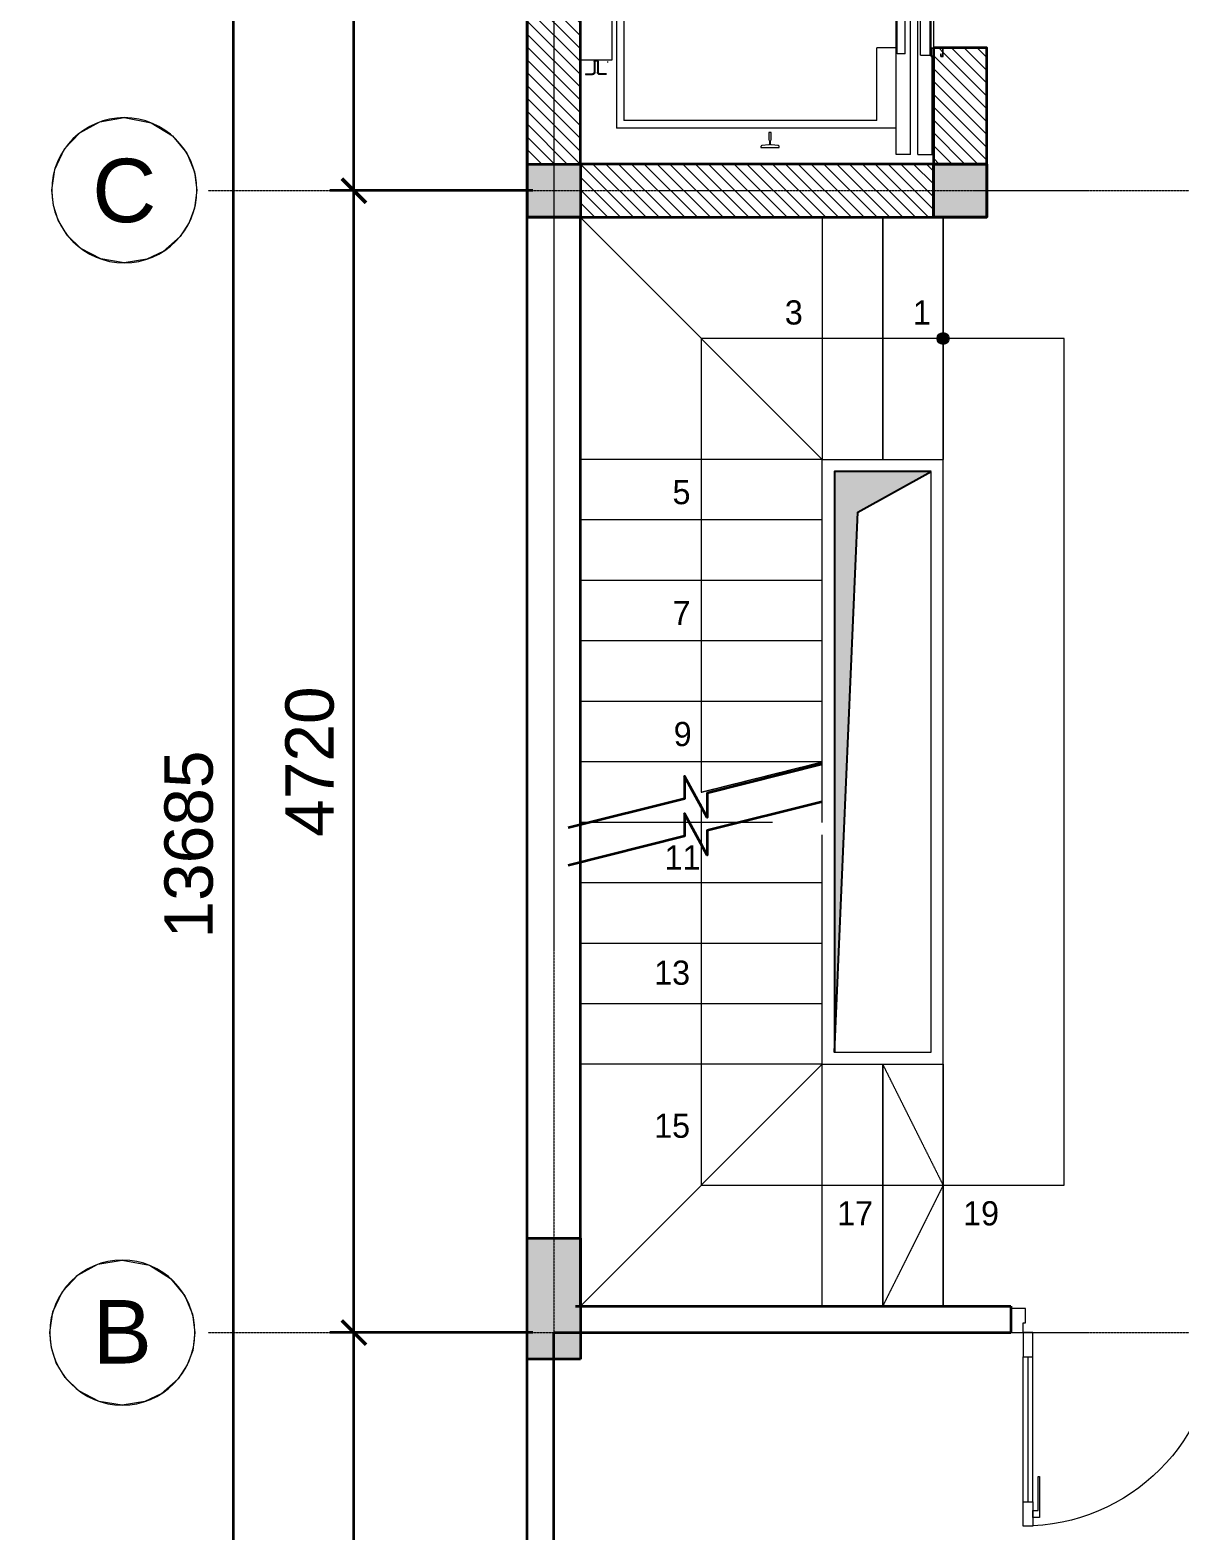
# Model space of a CAD drawing. Header units: millimetres. Extents: x -127141 to 682685, y -1234500 to 49778.
# Drawn here: x 268642 to 273396, y -274180 to -267976 of the extents above; entities that cross this region are included whole.
import ezdxf
from ezdxf.enums import TextEntityAlignment as Align

# ---------------------------------------------------------------- set-up
doc = ezdxf.new("R2010")
doc.units = ezdxf.units.MM
doc.header["$MEASUREMENT"] = 0
doc.set_wipeout_variables(frame=1)
for name, pattern in [('$AUDIT_BAD_LTYPE2', [0]), ('DASHDOT', [1, 0.5, -0.25, 0, -0.25]), ('HIDDEN2', [0.1875, 0.125, -0.0625])]:
    doc.linetypes.add(name, pattern=pattern)
for name, color, linetype, lineweight in [('-CONCRETE', 1, 'Continuous', 35), ('-DOOR', 137, 'Continuous', 9), ('-HATCH', 8, 'Continuous', 5), ('-KH', 143, 'Continuous', 13), ('-LINE1', 7, 'Continuous', 18), ('-LINE2', 252, 'Continuous', 9), ('-TEXT', 7, 'Continuous', 15), ('-WALL', 4, 'Continuous', 35), ('A-COT VACH', 2, 'Continuous', 35), ('A-DIM', 251, 'Continuous', 15), ('A-HATCH', 251, 'Continuous', 5), ('A-KY HIEU', 34, 'Continuous', 20), ('A-TRUC', 251, 'DASHDOT', 5)]:
    doc.layers.add(name, color=color, linetype=linetype, lineweight=lineweight)
doc.layers.add('12. NET DIM', color=252, linetype='Continuous')
doc.layers.add('LUOI GIONG', color=160, linetype='Continuous', plot=False)
doc.styles.add('A1-arial', font='arial.ttf', dxfattribs={"width": 0.8})
doc.styles.get("Standard").update_dxf_attribs({"font": 'arial.ttf'})
doc.styles.add('T1', font='', dxfattribs={"height": 200})
doc.styles.get('T1').set_extended_font_data('VNgeometric Light')
doc.dimstyles.new('DIM_LAYOUT A2-A3', dxfattribs={"dimscale": 0, "dimtxt": 2, "dimasz": 1, "dimexe": 1, "dimexo": 0, "dimgap": 0.8, "dimtad": 1, "dimdec": 0, "dimlfac": -1, "dimzin": 0, "dimdsep": 46, "dimtxsty": 'Standard', "dimblk": 'ARCHTICK', "dimcen": 1, "dimdle": 1, "dimclrd": 256, "dimclre": 256, "dimclrt": 7, "dimadec": 0, "dimazin": 0, "dimtfac": 1, "dimtdec": 0, "dimtix": 1, "dimtofl": 0, "dimtmove": 2, "dimatfit": 3, "dimldrblk": 'ARCHTICK', "dimfxl": 1, "dimtfill": 1, "dimtolj": 1, "dimtzin": 0, "dimarcsym": 0})

# ---------------------------------------------------------------- blocks, each defined once
blk = doc.blocks.new('X-5M-DH-2-CORE$0$A$C75E80C28')
at = {"layer": '-LINE2', "linetype": 'Continuous', "ltscale": 2}
for p, q in [((-510, -21.5), (-510, -50.6)), ((-506.8, -21.5), (-510, -21.5)), ((-506.8, -21.5), (-506.8, -50.6)), ((-456.2, -56.8), (-500.6, -56.8)), ((-456.2, -60), (-500.6, -60)), ((456.2, -56.8), (500.6, -56.8)), ((456.2, -60), (500.6, -60)), ((506.8, -21.5), (510, -21.5)), ((506.8, -21.5), (506.8, -50.6)), ((510, -21.5), (510, -50.6)), ((-556.8, -112.5), (-560, -112.5)), ((-510, -108.5), (-510, -79.4)), ((-506.8, -108.5), (-506.8, -79.4)), ((-456.2, -70), (-500.6, -70)), ((-456.2, -73.2), (-500.6, -73.2)), ((-453.2, -63), (-453.2, -67)), ((-450, -63), (-450, -67)), ((450, -63), (450, -67)), ((453.2, -63), (453.2, -67)), ((456.2, -70), (500.6, -70)), ((456.2, -73.2), (500.6, -73.2)), ((456.8, -112.5), (460, -112.5)), ((506.8, -108.5), (506.8, -79.4)), ((510, -108.5), (510, -79.4)), ((-731, -149), (731, -149)), ((-731, -1305), (-731, -149)), ((-700, -179), (700, -179)), ((-700, -1225), (-700, -179)), ((700, -1225), (700, -179)), ((731, -1305), (731, -149)), ((-700, -1225), (-400, -1225)), ((-400, -1305), (-400, -1225)), ((700, -1225), (400, -1225)), ((400, -1305), (400, -1225)), ((840, -1305), (-840, -1305)), ((-840, -1365), (-840, -1305)), ((425, -1309), (-425, -1309)), ((-425, -1343), (-425, -1309)), ((425, -1343), (-425, -1343)), ((0, -1309), (0, -1343)), ((425, -1343), (425, -1309)), ((840, -1365), (840, -1305)), ((840, -1365), (-840, -1365)), ((840, -1395), (-840, -1395)), ((-840, -1395), (-840, -1455)), ((430, -1406), (-430, -1406)), ((-430, -1406), (-430, -1446)), ((0, -1406), (0, -1446)), ((430, -1406), (430, -1446)), ((840, -1395), (840, -1455)), ((-840, -1455), (-435, -1455)), ((-435, -1450), (-435, -1460)), ((-435, -1450), (-400, -1450)), ((-435, -1460), (-425, -1460)), ((-433.4, -1451.6), (-433.4, -1458.4)), ((-433.4, -1451.6), (-401.6, -1451.6)), ((-433.4, -1458.4), (-425, -1458.4)), ((430, -1446), (-430, -1446)), ((-425, -1458.4), (-425, -1460)), ((-401.6, -1451.6), (-401.6, -1498.4)), ((400, -1450), (-400, -1450)), ((-400, -1450), (-400, -1500)), ((400, -1450), (400, -1500)), ((435, -1450), (400, -1450)), ((401.6, -1451.6), (401.6, -1498.4)), ((433.4, -1451.6), (401.6, -1451.6)), ((433.4, -1458.4), (425, -1458.4)), ((425, -1458.4), (425, -1460)), ((435, -1460), (425, -1460)), ((433.4, -1451.6), (433.4, -1458.4)), ((435, -1450), (435, -1460)), ((840, -1455), (435, -1455)), ((-435, -1490), (-435, -1500)), ((-435, -1490), (-425, -1490)), ((-435, -1500), (-400, -1500)), ((-433.4, -1491.6), (-433.4, -1498.4)), ((-433.4, -1491.6), (-425, -1491.6)), ((-433.4, -1498.4), (-401.6, -1498.4)), ((-425, -1490), (-425, -1491.6)), ((435, -1500), (400, -1500)), ((433.4, -1498.4), (401.6, -1498.4)), ((425, -1490), (425, -1491.6)), ((435, -1490), (425, -1490)), ((433.4, -1491.6), (425, -1491.6)), ((433.4, -1491.6), (433.4, -1498.4)), ((435, -1490), (435, -1500))]:
    blk.add_line(p, q, dxfattribs=at)
for points in [[(-450, 0), (-450, -130), (450, -130), (450, 0)], [(-200, -29), (200, -29), (200, -101), (-200, -101)], [(-36, -584), (36, -584), (36, -984), (-36, -984)]]:
    blk.add_lwpolyline(points, close=True, dxfattribs=at)
for points in [[(-780, -789), (-751, -789, 0.414214), (-750, -788), (-750, -784), (-750, -780, 0.414214), (-751, -779), (-780, -779, -0.256978), (-784.1, -781.9), (-797.9, -781.9, -0.414214), (-800.9, -778.9), (-804, -749.5, 0.414214), (-807, -746.5), (-812, -746.5), (-812, -784), (-812, -821.5), (-807, -821.5, 0.414214), (-804, -818.5), (-800.9, -789.1, -0.414214), (-797.9, -786.1), (-784.1, -786.1, -0.256978), (-780, -789)], [(780, -789), (751, -789, -0.414214), (750, -788), (750, -784), (750, -780, -0.414214), (751, -779), (780, -779, 0.256978), (784.1, -781.9), (797.9, -781.9, 0.414214), (800.9, -778.9), (804, -749.5, -0.414214), (807, -746.5), (812, -746.5), (812, -784), (812, -821.5), (807, -821.5, -0.414214), (804, -818.5), (800.9, -789.1, 0.414214), (797.9, -786.1), (784.1, -786.1, 0.256978), (780, -789)]]:
    blk.add_lwpolyline(points, format="xyb", dxfattribs=at)
for centre, radius, start, end in [((-500.6, -50.6), 9.4, 180, 270), ((-500.6, -50.6), 6.2, 180, 270), ((-456.2, -63), 6.2, 0, 90), ((-456.2, -63), 3, 0, 90), ((456.2, -63), 6.2, 90, 180), ((456.2, -63), 3, 90, 180), ((500.6, -50.6), 6.2, 270, 0), ((500.6, -50.6), 9.4, 270, 0), ((-500.6, -79.4), 9.4, 90, 180), ((-500.6, -79.4), 6.2, 90, 180), ((-456.2, -67), 6.2, 270, 0), ((-456.2, -67), 3, 270, 0), ((456.2, -67), 6.2, 180, 270), ((456.2, -67), 3, 180, 270), ((500.6, -79.4), 9.4, 0, 90), ((500.6, -79.4), 6.2, 0, 90)]:
    blk.add_arc(centre, radius, start, end, dxfattribs=at)
blk = doc.blocks.new('A$C5C575821')
at = {"layer": '-CONCRETE'}
h = blk.add_hatch(color=256, dxfattribs=at)
h.dxf.hatch_style = 1
h.paths.add_polyline_path([(0, 220), (0, 0), (220, 0), (220, 220)])
blk.add_lwpolyline([(0, 0), (220, 0), (220, 220), (0, 220)], close=True, dxfattribs=at)
blk = doc.blocks.new('A$C3F71457E')
at = {"layer": 'A-HATCH'}
h = blk.add_hatch(dxfattribs=at)
h.set_pattern_fill('ANSI31', color=256, scale=300)
h.paths.add_polyline_path([(200, 380), (-20, 380), (-20, -98.4), (18.4, -98.4), (18.4, -66.6), (11.6, -66.6), (11.6, -75), (10, -75), (10, -65), (20, -65), (20, -100), (200, -100)])
h.paths.add_polyline_path([(-20, 600), (-1480, 600), (-1480, 380), (-20, 380)])
h.paths.add_polyline_path([(-1480, 380), (-1700, 380), (-1700, -1380), (-1480, -1380)])
h.paths.add_polyline_path([(-20, -1380), (-1480, -1380), (-1480, -1600), (-20, -1600)])
h.paths.add_polyline_path([(200, -900), (20, -900), (20, -935), (10, -935), (10, -925), (11.6, -925), (11.6, -933.4), (18.4, -933.4), (18.4, -901.6), (-20, -901.6), (-20, -1380), (-20, -1380), (200, -1380)])
at = {"layer": '-CONCRETE'}
blk.add_lwpolyline([(-20, -100), (-20, 380), (-1480, 380), (-1480, -1380), (-20, -1380), (-20, -900), (200, -900), (200, -1600), (-1700, -1600), (-1700, 600), (200, 600), (200, -100), (-20, -100)], dxfattribs=at)
at = {"layer": '-LINE1'}
blk.add_line((-20, -900), (-20, -100), dxfattribs=at)
at = {"layer": '-WALL'}
for p in [(-1700, 380), (-20, 380), (-1700, -1600), (-20, -1600)]:
    blk.add_blockref('A$C5C575821', p, dxfattribs=at)
at = {"color": 2, "rotation": 90}
blk.add_blockref('X-5M-DH-2-CORE$0$A$C75E80C28', (-1480, -500), dxfattribs=at)
blk = doc.blocks.new('*U67')
at = {"linetype": '$AUDIT_BAD_LTYPE2'}
for p, q in [((70, 100), (70, 700)), ((90, 700), (90, 100))]:
    blk.add_line(p, q, dxfattribs=at)
for points in [[(50, 700), (90, 700), (90, 800), (50, 800), (50, 700)], [(50, 702.9), (50, 100)], [(50, 100), (90, 100), (90, 0), (50, 0), (50, 100)]]:
    blk.add_lwpolyline(points)
for points in [[(118.3, 594.5), (118.3, 764.1), (90, 764.1), (90, 735.9), (112.6, 735.9), (112.6, 594.5)], [(0, 0), (50, 0), (50, -40), (60, -40), (60, -100), (0, -100)], [(900, 0), (850, 0), (850, -40), (840, -40), (840, -100), (900, -100)]]:
    blk.add_lwpolyline(points, close=True)
at = {"linetype": '$AUDIT_BAD_LTYPE2', "ltscale": 0.3}
blk.add_arc((50, 0), 800, 0, 90, dxfattribs=at)
blk = doc.blocks.new('_ArchTick')
at = {"color": 0, "linetype": 'ByBlock', "const_width": 0.15}
blk.add_lwpolyline([(-0.5, -0.5), (0.5, 0.5)], dxfattribs=at)
blk = doc.blocks.new('*D2489')
at = {"layer": 'A-DIM', "lineweight": -2, "transparency": 16777216}
for p, q in [((1257.4, 13643.6), (1257.4, 17873.6)), ((1997.8, 17773.6), (1157.4, 17773.6)), ((1997.8, 13743.6), (1157.4, 13743.6))]:
    blk.add_line(p, q, dxfattribs=at)
at = {"layer": 'Defpoints', "color": 0, "transparency": 16777216}
for p in [(1257.4, 17773.6), (1997.8, 17773.6, 0), (1997.8, 13743.6, 0)]:
    blk.add_point(p, dxfattribs=at)
at = {"layer": 'A-DIM', "lineweight": -2, "transparency": 16777216, "xscale": 100, "yscale": 100, "zscale": 100}
for p, rotation in [((1257.4, 17773.6), 90), ((1257.4, 13743.6), 270)]:
    blk.add_blockref('_ArchTick', p, dxfattribs=dict(at, rotation=rotation))
at = {"layer": 'A-DIM', "color": 7, "transparency": 16777216, "insert": (1075.3, 15758.6), "char_height": 200, "attachment_point": 5, "rotation": 90, "bg_fill": 3, "box_fill_scale": 1.25, "bg_fill_color": 256, "bg_fill_true_color": 13158600, "bg_fill_transparency": 0}
blk.add_mtext('\\A1;4030', dxfattribs=at)
blk = doc.blocks.new('*D2494')
at = {"layer": 'A-DIM', "lineweight": -2, "transparency": 16777216}
for p, q in [((1257.6, 4208.7), (1257.6, 9123.6)), ((1997.8, 9023.6), (1157.6, 9023.6)), ((1974, 4308.7), (1157.6, 4308.7))]:
    blk.add_line(p, q, dxfattribs=at)
at = {"layer": 'Defpoints', "color": 0, "transparency": 16777216}
for p in [(1257.6, 9023.6), (1997.8, 9023.6, 0), (1974, 4308.7, 0)]:
    blk.add_point(p, dxfattribs=at)
at = {"layer": 'A-DIM', "lineweight": -2, "transparency": 16777216, "xscale": 100, "yscale": 100, "zscale": 100}
for p, rotation in [((1257.6, 9023.6), 90), ((1257.6, 4308.7), 270)]:
    blk.add_blockref('_ArchTick', p, dxfattribs=dict(at, rotation=rotation))
at = {"layer": 'A-DIM', "color": 7, "transparency": 16777216, "insert": (1075.5, 6666.1), "char_height": 200, "attachment_point": 5, "rotation": 90, "bg_fill": 3, "box_fill_scale": 1.25, "bg_fill_color": 256, "bg_fill_true_color": 13158600, "bg_fill_transparency": 0}
blk.add_mtext('\\A1;4715', dxfattribs=at)
blk = doc.blocks.new('*D2495')
at = {"layer": 'A-DIM', "lineweight": -2, "transparency": 16777216}
for p, q in [((1257.4, 8923.6), (1257.4, 13843.6)), ((1997.8, 13743.6), (1157.4, 13743.6)), ((1997.8, 9023.6), (1157.4, 9023.6))]:
    blk.add_line(p, q, dxfattribs=at)
at = {"layer": 'Defpoints', "color": 0, "transparency": 16777216}
for p in [(1257.4, 13743.6), (1997.8, 13743.6, 0), (1997.8, 9023.6, 0)]:
    blk.add_point(p, dxfattribs=at)
at = {"layer": 'A-DIM', "lineweight": -2, "transparency": 16777216, "xscale": 100, "yscale": 100, "zscale": 100}
for p, rotation in [((1257.4, 13743.6), 90), ((1257.4, 9023.6), 270)]:
    blk.add_blockref('_ArchTick', p, dxfattribs=dict(at, rotation=rotation))
at = {"layer": 'A-DIM', "color": 7, "transparency": 16777216, "insert": (1075.3, 11383.6), "char_height": 200, "attachment_point": 5, "rotation": 90, "bg_fill": 3, "box_fill_scale": 1.25, "bg_fill_color": 256, "bg_fill_true_color": 13158600, "bg_fill_transparency": 0}
blk.add_mtext('\\A1;4720', dxfattribs=at)
blk = doc.blocks.new('*D2501')
at = {"layer": 'A-DIM', "lineweight": -2, "transparency": 16777216}
for p, q in [((757.6, 17983.6), (757.6, 4098.7)), ((1976.6, 17883.6), (657.6, 17883.6)), ((1976.8, 4198.7), (657.6, 4198.7))]:
    blk.add_line(p, q, dxfattribs=at)
at = {"layer": 'Defpoints', "color": 0, "transparency": 16777216}
for p in [(1976.6, 17883.6, 0), (757.6, 4198.7), (1976.8, 4198.7, 0)]:
    blk.add_point(p, dxfattribs=at)
at = {"layer": 'A-DIM', "lineweight": -2, "transparency": 16777216, "xscale": 100, "yscale": 100, "zscale": 100}
for p, rotation in [((757.6, 17883.6), 90), ((757.6, 4198.7), 270)]:
    blk.add_blockref('_ArchTick', p, dxfattribs=dict(at, rotation=rotation))
at = {"layer": 'A-DIM', "color": 7, "transparency": 16777216, "insert": (575.4, 11041.1), "char_height": 200, "attachment_point": 5, "rotation": 90, "bg_fill": 3, "box_fill_scale": 1.25, "bg_fill_color": 256, "bg_fill_true_color": 13158600, "bg_fill_transparency": 0}
blk.add_mtext('\\A1;13685', dxfattribs=at)
blk = doc.blocks.new('Tag - Metric')
blk.add_lwpolyline([(0, 3.443), (-1.104, 3.261), (-2.059, 2.759), (-2.71, 2.124), (-3.133, 1.427), (-3.365, 0.727), (-3.443, 0), (-3.298, -0.988), (-2.832, -1.958), (-2.112, -2.719), (-1.155, -3.243), (0, -3.443), (1.284, -3.195), (2.286, -2.575), (2.964, -1.751), (3.329, -0.88), (3.443, 0), (3.338, 0.844), (3.082, 1.534), (2.652, 2.196), (1.843, 2.908), (1.07, 3.272), (0, 3.443)], close=True)
blk.add_circle((0, 0), 3.443)
at = {"style": 'A1-arial', "flags": 8}
blk.add_attdef('1', text='', height=3, dxfattribs=at).set_placement((0, 0), align=Align.MIDDLE_CENTER)
blk = doc.blocks.new('cot 220')
at = {"layer": 'A-COT VACH'}
h = blk.add_hatch(color=251, dxfattribs=at)
h.dxf.hatch_style = 1
h.paths.add_polyline_path([(110, 110), (-110, 110), (-110, -110), (110, -110)])
blk.add_lwpolyline([(-110, -110), (110, -110), (110, 110), (-110, 110)], close=True, dxfattribs=at)
blk = doc.blocks.new('A$C435fd1c9')
at = {"layer": 'A-TRUC', "ltscale": 3, "elevation": 0}
blk.add_lwpolyline([(2083.9, 20484.1), (2083.9, 867.1)], dxfattribs=at)
at = {"layer": 'A-COT VACH'}
blk.add_blockref('cot 220', (3763.9, 13743.6, 0), dxfattribs=at)
at = {"layer": 'A-DIM'}
for base, p1, p2, picture, middle in [((1257.4, 17773.6, 0), (1997.8, 13743.6, 0), (1997.8, 17773.6), '*D2489', (1075.3, 15758.6, 0)), ((1257.6, 9023.6, 0), (1974, 4308.7, 0), (1997.8, 9023.6, 0), '*D2494', (1075.5, 6666.1, 0))]:
    dim = blk.add_linear_dim(base=base, p1=p1, p2=p2, angle=270, dimstyle='DIM_LAYOUT A2-A3', override={"dimscale": 100}, dxfattribs=at)
    dim.commit()
    dim.dimension.update_dxf_attribs({"geometry": picture, "text_midpoint": middle})
dim = blk.add_linear_dim(base=(1257.4, 13743.6, 0), p1=(1997.8, 9023.6, 0), p2=(1997.8, 13743.6, 0), angle=270, dimstyle='DIM_LAYOUT A2-A3', override={"dimscale": 100}, dxfattribs=at)
dim.commit()
dim.dimension.update_dxf_attribs({"geometry": '*D2495', "text_midpoint": (1075.3, 11383.6, 0)})
dim = blk.add_linear_dim(base=(757.6, 4198.7, 0), p1=(1976.6, 17883.6, 0), p2=(1976.8, 4198.7, 0), angle=90, dimstyle='DIM_LAYOUT A2-A3', override={"dimscale": 100}, dxfattribs=at)
dim.commit()
dim.dimension.update_dxf_attribs({"geometry": '*D2501', "text_midpoint": (575.4, 11041.1, 0)})
at = {"layer": 'A-COT VACH'}
h = blk.add_hatch(color=251, dxfattribs=at)
h.dxf.hatch_style = 1
h.paths.add_polyline_path([(1973.9, 8914.5), (2193.9, 8914.5), (2193.9, 9414.5), (1973.9, 9414.5)])
at = {"layer": 'A-COT VACH', "elevation": 0}
blk.add_lwpolyline([(2193.9, 8914.5), (1973.9, 8914.5), (1973.9, 9414.5), (2193.9, 9414.5)], close=True, dxfattribs=at)
at = {"layer": 'A-TRUC', "ltscale": 3}
for p, q in [((655.4, 13743.6), (14202.7, 13743.6, 0)), ((655.4, 9023.6), (14202.7, 9023.6, 0))]:
    blk.add_line(p, q, dxfattribs=at)
at = {"layer": 'A-COT VACH', "xscale": -1}
blk.add_blockref('cot 220', (2083.9, 13743.6, 0), dxfattribs=at)
at = {"layer": 'A-KY HIEU'}
ref = blk.add_blockref('Tag - Metric', (308, 13745.4, 0), dxfattribs=dict(at, xscale=-87.13796474971016, yscale=87.13796474971016, zscale=87.13796474971016, rotation=180))
ref.add_attrib('DETAIL#', 'C', dxfattribs={"layer": '0', "height": 262.5, "style": 'A1-arial'}).set_placement((308, 13744.3, 0), align=Align.MIDDLE_CENTER)
ref = blk.add_blockref('Tag - Metric', (300, 9023.6, 0), dxfattribs=dict(at, xscale=-87.13796474971016, yscale=87.13796474971016, zscale=87.13796474971016, rotation=180))
ref.add_attrib('DETAIL#', 'B', dxfattribs={"layer": '0', "height": 262.5, "style": 'A1-arial'}).set_placement((300, 9027.2, 0), align=Align.MIDDLE_CENTER)

msp = doc.modelspace()

# ---------------------------------------------------------------- hatches: boundary and pattern name
at = {"layer": '-HATCH', "true_color": 0x8c8896}
h = msp.add_hatch(color=252, dxfattribs=at)
h.dxf.hatch_style = 1
edge = h.paths.add_edge_path()
edge.add_arc((272417.1, -269251), 24.6, 0, 360)
h = msp.add_hatch(color=252, dxfattribs=at)
h.dxf.hatch_style = 1
h.paths.add_polyline_path([(272367.1, -269801), (271967.4, -269801), (271967.4, -272201), (272064.9, -269969.5)])

# ---------------------------------------------------------------- linework, layer by layer
at = {"layer": '-KH', "linetype": 'HIDDEN2', "ltscale": 5}
msp.add_line((271417.4, -271126), (271917.4, -271001), dxfattribs=at)
for points in [[(271417.4, -271177.5), (271417.4, -272751), (272916.9, -272751), (272916.9, -269251), (271417.4, -269251), (271417.4, -271126)], [(272167.2, -272251), (272417.1, -272751), (272167.2, -273250.3)]]:
    msp.add_lwpolyline(points, dxfattribs=at)
at = {"layer": '-KH'}
msp.add_circle((272417.1, -269251), 24.6, dxfattribs=at)
at = {"layer": '-LINE1', "lineweight": 18}
for p, q in [((271917.4, -269751), (270917.4, -268750.5)), ((271917.4, -269751), (270917.3, -269751)), ((271917.4, -270001), (270917.3, -270001)), ((271917.4, -270251), (270917.3, -270251)), ((271917.4, -270501), (270917.3, -270501)), ((271917.4, -270751), (270917.3, -270751)), ((271917.4, -271001), (270917.3, -271001)), ((271711.2, -271251), (270917.3, -271251)), ((271917.4, -271501), (270917.3, -271501)), ((271917.4, -271751), (270917.3, -271751)), ((271917.4, -272001), (270917.3, -272001)), ((271917.4, -272251), (270917.3, -272251))]:
    msp.add_line(p, q, dxfattribs=at)
at = {"layer": '-LINE1'}
for p, q in [((271917.4, -268751), (271917.4, -269751)), ((272167.2, -269751), (272167.2, -268751)), ((272167.2, -268751), (272167.2, -269751)), ((272417.1, -269751), (272417.1, -268751)), ((272417.1, -268751), (272417.1, -269751)), ((271917.4, -271251), (271917.4, -269751)), ((271917.4, -269751), (272417.1, -269751)), ((271967.4, -272201), (271967.4, -269801)), ((271967.4, -269801), (272367.1, -269801)), ((272367.1, -272201), (272367.1, -269801)), ((272417.1, -272251), (272417.1, -269751)), ((271917.4, -272251), (271917.4, -271302.5)), ((271967.4, -272201), (272367.1, -272201)), ((271917.4, -272251), (270917.4, -273250.5)), ((271917.4, -272251), (272417.1, -272251)), ((271917.4, -273251), (271917.4, -272251)), ((272167.2, -272251), (272167.2, -273251)), ((272167.2, -273251), (272167.2, -272251)), ((272417.1, -272251), (272417.1, -273251)), ((272417.1, -273251), (272417.1, -272251))]:
    msp.add_line(p, q, dxfattribs=at)
at = {"layer": '-WALL'}
for p, q in [((270697.5, -277964.9), (270697.5, -264500)), ((270917.4, -273250.5), (270917.4, -268750)), ((270897.4, -273250.5), (272697.5, -273250.5)), ((272697.5, -273250.5), (272697.5, -273359.8)), ((270807.5, -277964.9), (270807.5, -273359.8)), ((270807.5, -273359.8), (272697.5, -273359.8))]:
    msp.add_line(p, q, dxfattribs=at)
for points in [[(271917.4, -271011.1), (271441, -271130.1), (271441, -271231.4), (271347.7, -271059.7), (271347.7, -271153.5), (270867.3, -271273.6)], [(271917.4, -271166.1), (271441, -271285.2), (271441, -271386.4), (271347.7, -271214.8), (271347.7, -271308.5), (270867.3, -271428.6)]]:
    msp.add_lwpolyline(points, dxfattribs=at)
at = {"layer": '12. NET DIM'}
msp.add_lwpolyline([(272367.1, -269801), (271967.4, -269801), (271967.4, -272201), (272064.9, -269969.5), (272367.1, -269801)], dxfattribs=at)
at = {"layer": 'LUOI GIONG'}
for points in [[(245697.5, -287500), (270697.5, -287500), (270697.5, -262500), (245697.5, -262500)], [(270697.5, -262500), (295697.5, -262500), (295697.5, -287500), (270697.5, -287500)]]:
    msp.add_lwpolyline(points, close=True, dxfattribs=at)

# ---------------------------------------------------------------- block references
at = {"layer": '-DOOR', "xscale": -1, "rotation": 180}
msp.add_blockref('*U67', (272697.5, -273359.8), dxfattribs=at)
at = {"layer": '-WALL', "xscale": -1, "rotation": 180}
msp.add_blockref('A$C3F71457E', (272397.5, -268150), dxfattribs=at)

# ---------------------------------------------------------------- texts
at = {"layer": '-TEXT', "style": 'T1'}
for s, p in [('3', (271762.5, -269193.3)), ('1', (272291.7, -269193.3)), ('5', (271298.3, -269935.9)), ('7', (271298.3, -270435.9)), ('9', (271303.1, -270935.9)), ('11', (271265, -271445.9)), ('13', (271222.2, -271922.3)), ('15', (271222.2, -272554.8)), ('17', (271978.8, -272916.8)), ('19', (272499.6, -272916.8))]:
    msp.add_text(s, height=100, rotation=0, dxfattribs=at).set_placement(p)

# ---------------------------------------------------------------- next in the draw order: block references
at = {"layer": '-WALL'}
msp.add_blockref('A$C435fd1c9', (268723.6, -282383.6, 0), dxfattribs=at)

doc.saveas('drawing.dxf')
